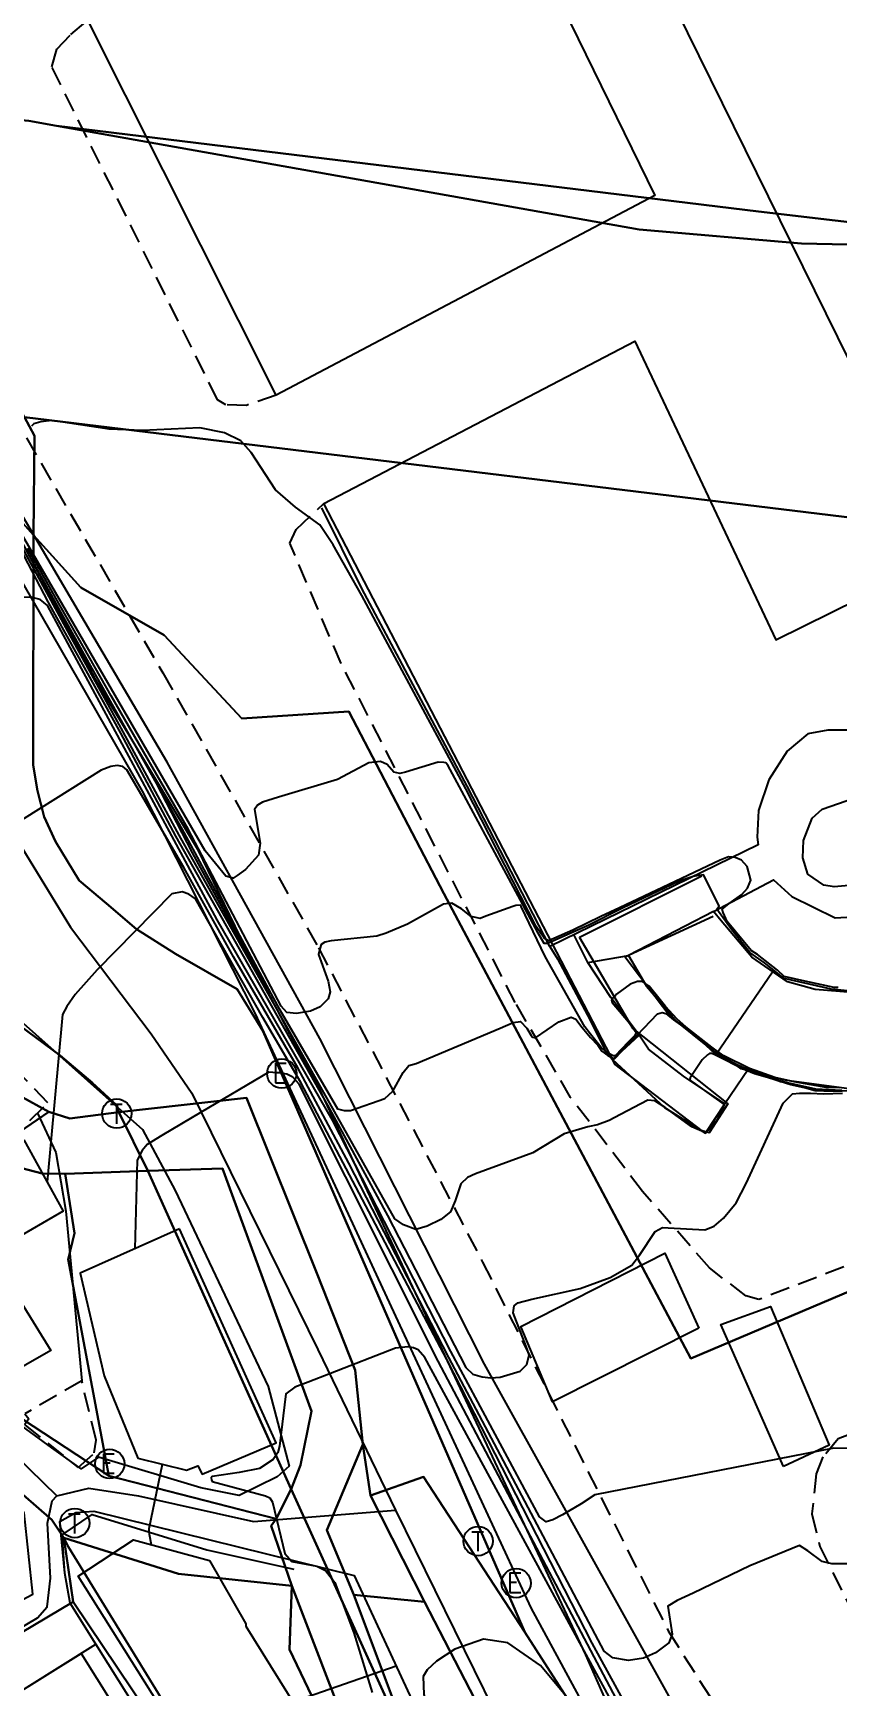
# Model space of a CAD drawing. Header units: feet. Extents: x 197796 to 199821, y 552499 to 555392.
# Drawn here: x 199462.7 to 199503.9, y 554113.6 to 554198.2 of the extents above; entities that cross this region are included whole.
import ezdxf

# ---------------------------------------------------------------- set-up
doc = ezdxf.new("R2010")
doc.units = ezdxf.units.FT
doc.header["$MEASUREMENT"] = 0
doc.linetypes.add('ANYANG11', pattern=[1.5, 1, -0.5])
for name, color, linetype in [('AAA001', 7, 'CONTINUOUS'), ('AAA007', 7, 'ANYANG11'), ('AAA008', 7, 'CONTINUOUS'), ('AAC001', 7, 'CONTINUOUS'), ('AD002', 7, 'CONTINUOUS'), ('AD0022', 1, 'CONTINUOUS'), ('ADA085', 1, 'CONTINUOUS'), ('AE002', 1, 'ANYANG11'), ('AE130', 42, 'CONTINUOUS'), ('AE150', 7, 'CONTINUOUS'), ('AZ0202', 7, 'CONTINUOUS'), ('AZ0203', 7, 'CONTINUOUS'), ('AZ0801', 7, 'CONTINUOUS'), ('AZ0803', 7, 'CONTINUOUS'), ('CAA001', 7, 'CONTINUOUS'), ('CAA002', 30, 'CONTINUOUS'), ('DD001', 3, 'CONTINUOUS'), ('wipco_지적', 20, 'CONTINUOUS')]:
    doc.layers.add(name, color=color, linetype=linetype)
doc.styles.add('GHS', font='ROMANS', dxfattribs={"bigfont": 'NGSW.shx'})

# ---------------------------------------------------------------- blocks, each defined once
blk = doc.blocks.new('AZ0202')
at = {"layer": 'AZ0202'}
blk.add_circle((0, 0), 0.75, dxfattribs=at)
at = {"layer": 'AZ0202', "style": 'GHS'}
blk.add_text('E', height=1, dxfattribs=at).set_placement((-0.496, -0.477))
blk = doc.blocks.new('AZ0203')
at = {"layer": 'AZ0203'}
blk.add_circle((0, 0), 0.75, dxfattribs=at)
at = {"layer": 'AZ0203', "style": 'GHS'}
blk.add_text('T', height=1, dxfattribs=at).set_placement((-0.362, -0.524))

msp = doc.modelspace()

# ---------------------------------------------------------------- linework, layer by layer
at = {"layer": 'AAA001', "color": 255}
for points in [[(199462.2, 554141.55), (199464.2, 554137.91), (199460.49, 554135.76), (199463.57, 554130.78), (199459.84, 554128.64), (199457.67, 554131.32), (199454.58, 554137.16), (199462.2, 554141.55)], [(199470.17, 554137.01), (199465.08, 554134.74), (199466.3, 554129.48), (199468.03, 554125.27), (199470.52, 554124.65), (199471.11, 554124.87), (199471.32, 554124.45), (199475.12, 554126.04), (199470.17, 554137.01)], [(199478.31, 554109.03), (199473.54, 554106.13), (199470.31, 554111.19), (199470.1, 554111.09), (199464.97, 554119.23), (199467.81, 554121.08), (199471.7, 554120.03), (199473.56, 554116.79), (199473.56, 554116.66), (199478.31, 554109.03)]]:
    msp.add_lwpolyline(points, dxfattribs=at)
at = {"layer": 'AAA007', "color": 255}
for points in [[(199459.81, 554143.27), (199461.43, 554141.5), (199463.42, 554143.45), (199461.96, 554144.99), (199459.81, 554143.27)], [(199464.98, 554124.78), (199465.8, 554125.53), (199465.89, 554126.18), (199465.16, 554129.22), (199462.25, 554127.54), (199462.45, 554127.27), (199462.24, 554126.98), (199462.25, 554126.97), (199464.98, 554124.78)]]:
    msp.add_lwpolyline(points, dxfattribs=at)
at = {"layer": 'AAA008', "color": 255}
for points in [[(199505.17, 554234.83), (199501.78, 554241.7), (199495.73, 554238.67), (199495.99, 554238.33), (199495.43, 554238.01), (199494.98, 554238.5), (199489.05, 554235.67), (199488.18, 554237.45), (199479.02, 554233.02), (199510.36, 554169.46)], [(199456.09, 554109.63), (199465.12, 554115.27), (199471.37, 554105.31), (199468.2, 554102.94), (199468.51, 554102.34), (199462.64, 554098.77), (199456.09, 554109.63)]]:
    msp.add_lwpolyline(points, dxfattribs=at)
at = {"layer": 'AAC001', "color": 255}
for points in [[(199461.74, 554172.81), (199465.82, 554165.17), (199468.42, 554160.87), (199470.82, 554156.24), (199474.08, 554150.24), (199475.71, 554147.16)], [(199522.03, 554067.28), (199519.57, 554070.9), (199517.06, 554073.83), (199514, 554076.48), (199510.42, 554079.08), (199508.98, 554080.18), (199507.83, 554081.64), (199504.88, 554087.01), (199500.89, 554094.48), (199496.27, 554103.16), (199490.97, 554115.2), (199477.19, 554144.46)], [(199462.89, 554142.93), (199463.83, 554140.91), (199464.35, 554137.91), (199465.16, 554129.22)], [(199479.12, 554108), (199478.79, 554107.04), (199474.86, 554105.33), (199473.11, 554104.21), (199465.88, 554115.74), (199464.56, 554117.85), (199464.29, 554119.37), (199464.15, 554121.34), (199465.7, 554122.38), (199471.57, 554120.58), (199476.02, 554119.59)]]:
    msp.add_lwpolyline(points, dxfattribs=at)
at = {"layer": 'AD002', "color": 255}
for points in [[(199456.2, 554172.11), (199460.58, 554159.75), (199461.91, 554156.83), (199464.59, 554152.45), (199468.72, 554146.98), (199470.79, 554143.94), (199477.24, 554130.82), (199481.22, 554122.6)], [(199463.89, 554123.33), (199456.93, 554130.09), (199455.94, 554131.38), (199450.84, 554138.44), (199448.07, 554140.18), (199446.28, 554140.85), (199441.06, 554142.76), (199438.88, 554144.3), (199433.87, 554147.77), (199432.19, 554149.17), (199429.16, 554154.32), (199427.59, 554155.58)], [(199454.32, 554111.94), (199454.73, 554112.27), (199462.9, 554117.09), (199463.39, 554117.66), (199463.56, 554119.13), (199463.4, 554121.94), (199463.64, 554123.08), (199463.89, 554123.33)], [(199463.89, 554123.33), (199465.52, 554123.73), (199468.06, 554123.33), (199473.95, 554122.02), (199481.22, 554122.6)], [(199481.22, 554122.6), (199489.28, 554106.23), (199502.63, 554080.86), (199505.67, 554076.48), (199506.99, 554075.1), (199507.86, 554074.17)]]:
    msp.add_lwpolyline(points, dxfattribs=at)
at = {"layer": 'AD0022', "color": 255}
for points in [[(199379.95, 554177.16), (199408.08, 554188.51), (199417.05, 554191.46), (199420.21, 554191.9), (199423.46, 554192.04), (199427.79, 554191.85), (199436.92, 554190.65), (199443.97, 554188.55), (199449.92, 554185.18), (199455.62, 554180.29), (199458.95, 554175.56), (199468.26, 554159.4), (199474.03, 554148), (199482.99, 554128.71), (199485.95, 554122.34), (199488.15, 554117.6), (199509.23, 554078.69)], [(199461.85, 554147.81), (199468.27, 554142.08), (199469.94, 554138.97), (199474.7, 554128.93), (199475.77, 554124.85), (199475.16, 554124.3), (199473.22, 554123.36), (199471.25, 554123.74), (199466.01, 554125.31), (199465.13, 554124.72), (199463.63, 554125.8), (199460.5, 554128.07)], [(199455.31, 554109.14), (199465.88, 554115.74), (199464.56, 554117.85), (199464.29, 554119.37), (199464.04, 554122.02), (199464.86, 554122.48), (199465.77, 554122.55), (199479.11, 554119.26), (199482.06, 554112.89)]]:
    msp.add_lwpolyline(points, dxfattribs=at)
at = {"layer": 'ADA085', "color": 255}
msp.add_lwpolyline([(199475.12, 554179.68), (199465.47, 554198.86), (199485.47, 554208.36), (199494.5, 554189.9)], close=True, dxfattribs=at)
for points in [[(199558.37, 554012.5), (199532.4, 554052.94), (199521.55, 554070.46), (199501.75, 554101.34), (199485.78, 554130.07), (199477.35, 554146.74), (199469.53, 554160.88), (199461.88, 554173.91), (199456.87, 554181.76), (199452.59, 554185.93), (199449.53, 554187.97), (199445.38, 554190.03), (199439.89, 554192.06), (199434.77, 554193.18), (199431.39, 554193.58), (199422.49, 554193.78), (199417.21, 554193.2), (199411.38, 554191.13), (199409.71, 554194.04)], [(199496.91, 554155.05), (199490.64, 554151.92), (199493.38, 554147.26), (199498.24, 554143.4), (199497.29, 554141.92), (199496.92, 554142.01), (199492.47, 554145.42), (199477.56, 554174.13), (199493.48, 554182.43), (199500.7, 554167.15), (199504.95, 554169.25), (199506.81, 554166.43), (199517.34, 554171.72), (199524.27, 554158.27), (199518.6, 554155.54)], [(199512.63, 554152.36), (199514.72, 554147.54), (199508.05, 554144.53), (199505.47, 554144.03), (199501.24, 554144.59), (199498.92, 554145.19), (199495.26, 554147.89), (199492.97, 554150.92), (199497.49, 554153)]]:
    msp.add_lwpolyline(points, dxfattribs=at)
at = {"layer": 'AE002', "color": 255}
for points in [[(199475.12, 554179.68), (199473.6, 554179.15), (199472.53, 554179.18), (199472.11, 554179.44), (199463.62, 554196.48), (199463.88, 554197.38), (199464.6, 554198.14), (199465.47, 554198.86)], [(199450.77, 554187.14), (199453.76, 554187.66), (199455.28, 554187.62), (199456.28, 554187.32), (199457.05, 554186.56), (199469.31, 554165.46), (199477.28, 554151.39), (199485.68, 554135.3), (199495.19, 554116.42), (199530.92, 554059.97), (199542.1, 554041.87), (199550.37, 554029.63), (199558.37, 554016.91)], [(199514.72, 554147.54), (199517.37, 554141.48), (199517.05, 554140.21), (199516.78, 554139.89), (199499.83, 554133.38), (199499.16, 554133.57), (199497.3, 554135), (199493.87, 554138.92), (199490.19, 554143.73), (199487.35, 554148.59), (199478.44, 554165.94), (199475.81, 554172.1), (199476.13, 554172.79), (199477.56, 554174.13)], [(199544.67, 554140.27), (199544.11, 554140.78), (199543.1, 554140.86), (199541.23, 554140.61), (199503.89, 554126.26), (199503.11, 554125.33), (199502.76, 554124.46), (199502.54, 554122.42), (199502.94, 554120.75), (199510.82, 554104.98), (199542.5, 554055.92), (199558.37, 554030.45)]]:
    msp.add_lwpolyline(points, dxfattribs=at)
at = {"layer": 'AE130', "color": 255}
for points in [[(199496.75, 554131.92), (199489.26, 554128.15), (199487.64, 554132), (199495.01, 554135.76)], [(199501.08, 554124.84), (199497.88, 554132.11), (199500.42, 554133.02), (199503.42, 554125.93)]]:
    msp.add_lwpolyline(points, close=True, dxfattribs=at)
at = {"layer": 'AE150', "color": 255}
msp.add_lwpolyline([(199493.15, 554150.99), (199494.07, 554149.43), (199495.63, 554147.59), (199497.11, 554146.41), (199497.58, 554145.97), (199498.71, 554145.37), (199499.28, 554145.16), (199498.08, 554143.4), (199495.97, 554144.81), (199494.17, 554146.2), (199493.67, 554146.97), (199492.25, 554148.84), (199491.07, 554150.63)], close=True, dxfattribs=at)
at = {"layer": 'AZ0801', "color": 255}
for points in [[(199461.74, 554172.81), (199465.82, 554165.17), (199468.42, 554160.87), (199471.09, 554156.43), (199474.08, 554150.24), (199475.71, 554147.16), (199477.19, 554144.46)], [(199497.64, 554145.94), (199500.53, 554150.16)], [(199493.7, 554146.92), (199492.35, 554145.67)]]:
    msp.add_lwpolyline(points, dxfattribs=at)
at = {"layer": 'AZ0803', "color": 255}
for points in [[(199504.34, 554162.53), (199503.35, 554162.53), (199502.34, 554162.34), (199501.27, 554161.45), (199500.33, 554159.99), (199499.8, 554158.41), (199499.74, 554157.05), (199499.79, 554156.65), (199489.13, 554151.46), (199484.89, 554159.66), (199479.5, 554169.78), (199477.45, 554173.91)], [(199504.8, 554149.08), (199502.71, 554149.25), (199501.29, 554149.65), (199499.46, 554150.9), (199497.89, 554152.77), (199497.5, 554153.25), (199500.57, 554154.86), (199501.51, 554154.01), (199503.73, 554152.92), (199505.21, 554153)], [(199497.5, 554153.25), (199493.15, 554150.99), (199494.07, 554149.43), (199495.63, 554147.59), (199497.11, 554146.41), (199497.58, 554145.97), (199498.71, 554145.37), (199500.93, 554144.55), (199502.73, 554144.12), (199503.94, 554144.06), (199505.16, 554144.08), (199506.94, 554144.34), (199510.02, 554145.44), (199514.47, 554147.81), (199512.39, 554152.16)], [(199489.13, 554151.46), (199489.51, 554150.82), (199491.06, 554147.93), (199491.98, 554146.09), (199492.32, 554145.69), (199494.99, 554143.21), (199497.1, 554141.9), (199498.08, 554143.4), (199495.97, 554144.81), (199494.17, 554146.2), (199493.67, 554146.97), (199492.25, 554148.84), (199491.07, 554150.63), (199490.36, 554152.06)]]:
    msp.add_lwpolyline(points, dxfattribs=at)
msp.add_lwpolyline([(199506.64, 554157.27), (199506.62, 554155.9), (199506.33, 554155.21), (199505.58, 554154.68), (199503.69, 554154.51), (199503.16, 554154.59), (199502.34, 554155.15), (199502.08, 554155.99), (199502.12, 554156.87), (199502.55, 554158.02), (199503.06, 554158.49), (199504.69, 554159.04), (199505.29, 554158.98), (199505.78, 554158.74)], close=True, dxfattribs=at)
at = {"layer": 'CAA001', "color": 255}
for points, elevation in [([(199504.86, 554149.14), (199503.53, 554149.27), (199501.13, 554149.81), (199500.12, 554150.62), (199499.37, 554151.15), (199498.42, 554152.32), (199497.67, 554153.36), (199497.79, 554153.54), (199497, 554155.12), (199496.47, 554155.03), (199495.75, 554154.79), (199492.85, 554153.42), (199491.09, 554152.53), (199489.27, 554151.72), (199489.03, 554151.6), (199488.83, 554151.6), (199488.53, 554152.14), (199487.5, 554154.05), (199483.91, 554160.74), (199483.8, 554160.85), (199483.7, 554160.87), (199483.4, 554160.88), (199481.73, 554160.37), (199481.44, 554160.31), (199481.13, 554160.37), (199480.79, 554160.77), (199480.45, 554160.93), (199479.86, 554160.86), (199478.25, 554160), (199475.23, 554159.1), (199474.41, 554158.84), (199474.15, 554158.68), (199474, 554158.46), (199474.3, 554156.74), (199474.2, 554156.13), (199473.54, 554155.4), (199473.12, 554155.08), (199472.91, 554154.95), (199472.54, 554155.06), (199471.47, 554156.35), (199463.13, 554170.75), (199460.01, 554176.12)], 55), ([(199505.83, 554125.72), (199503.67, 554125.78), (199491.42, 554123.39), (199490.72, 554122.92), (199489.77, 554122.37), (199489.27, 554122.1), (199488.93, 554122), (199488.59, 554122.26), (199484.05, 554130.72), (199478, 554142.57), (199472.09, 554152.82), (199463.41, 554168.91), (199463.03, 554169.22), (199462.62, 554169.31), (199462.15, 554169.34), (199462.02, 554169.28), (199459.06, 554167.59), (199457.04, 554166.65), (199452.9, 554165.19), (199452.15, 554164.93), (199450.69, 554164.28)], 50), ([(199504.36, 554090.05), (199496.02, 554103.91), (199494.69, 554106.13), (199492.84, 554109.08), (199490.7, 554112.2), (199488.64, 554114.65), (199486.97, 554115.81), (199485.72, 554116), (199484.26, 554115.49), (199483.33, 554114.88), (199482.85, 554114.43), (199482.64, 554114.08), (199482.67, 554113.16), (199483.93, 554108.82), (199484.22, 554107.55), (199484.25, 554107.03), (199484.16, 554106.58), (199483.87, 554106.28), (199482.22, 554106.09), (199481.73, 554105.95), (199481.12, 554105.17), (199480.63, 554104.07), (199480.51, 554103.38)], 45)]:
    msp.add_lwpolyline(points, dxfattribs=dict(at, elevation=elevation))
at = {"layer": 'CAA002', "color": 255}
for points, elevation in [([(199503.89, 554149.35), (199503.68, 554149.35), (199502.18, 554149.67), (199501.12, 554149.92), (199500.78, 554150.24), (199499.76, 554151.04), (199499.44, 554151.24), (199498.21, 554152.74), (199498, 554153.2), (199497.94, 554153.36), (199498.3, 554153.65), (199498.96, 554154.11), (199499.25, 554154.43), (199499.41, 554154.84), (199499.22, 554155.54), (199498.93, 554155.88), (199498.61, 554156), (199498.27, 554156.04), (199497.84, 554155.88), (199495.22, 554154.63), (199492.69, 554153.43), (199491.73, 554152.99), (199490.3, 554152.29), (199489.05, 554151.74), (199488.84, 554151.88), (199488.43, 554152.47), (199484.82, 554159.53), (199479.5, 554169.41), (199478.03, 554172.01), (199477.34, 554173.04), (199476.1, 554173.94), (199475.07, 554174.83), (199473.83, 554176.74), (199473.3, 554177.34), (199472.47, 554177.74), (199471.2, 554178), (199468.27, 554177.86), (199466.57, 554177.93), (199463.62, 554178.37), (199463.06, 554178.3), (199462.71, 554178.2), (199462.58, 554178.09)], 56), ([(199460.95, 554173.81), (199463.43, 554169.1), (199467.14, 554162.38), (199469.96, 554157.1), (199477.74, 554143.33), (199480.82, 554137.68), (199484.83, 554129.9), (199485.18, 554129.56), (199485.66, 554129.43), (199486.1, 554129.37), (199486.58, 554129.41), (199487.6, 554129.71), (199487.95, 554130.05), (199488.07, 554130.56), (199487.92, 554130.98), (199487.24, 554132.71), (199487.3, 554133.06), (199487.49, 554133.22), (199488.2, 554133.4), (199490.67, 554133.94), (199492.22, 554134.51), (199493.33, 554135.15), (199493.72, 554135.65), (199494.52, 554136.87), (199494.89, 554137.07), (199495.19, 554137.05), (199497.06, 554136.95), (199497.53, 554137.14), (199498.02, 554137.55), (199498.66, 554138.33), (199499.18, 554139.33), (199501.07, 554143.44), (199501.55, 554143.92), (199501.91, 554143.95), (199502.47, 554143.94), (199503.14, 554143.91), (199504.11, 554143.94)], 51), ([(199461.13, 554173.87), (199465.43, 554166.1), (199470.38, 554157.29), (199475.18, 554148.42), (199478.25, 554143.15), (199478.59, 554143.05), (199478.91, 554143.05), (199480.68, 554143.68), (199481.08, 554144.05), (199481.62, 554145.01), (199481.91, 554145.36), (199482.28, 554145.47), (199486.58, 554147.28), (199487.25, 554147.57), (199487.62, 554147.62), (199487.94, 554147.28), (199488.17, 554146.89), (199488.23, 554146.81), (199488.39, 554146.77), (199489.58, 554147.6), (199490.22, 554147.84), (199490.45, 554147.73), (199490.78, 554147.3), (199491.21, 554146.79), (199491.58, 554146.4), (199491.78, 554146.1), (199492.1, 554145.88), (199492.26, 554145.78), (199492.44, 554145.71), (199493.59, 554146.91), (199494.64, 554148.01), (199494.87, 554148.08), (199495.06, 554148.03), (199495.46, 554147.7), (199496.1, 554147.23), (199497.48, 554146.12), (199497.89, 554145.83), (199498.71, 554145.41), (199499.83, 554144.9), (199501.28, 554144.5), (199502.73, 554144.17), (199504.07, 554144.1)], 53), ([(199504.09, 554144.04), (199503.15, 554144.04), (199502.71, 554144.07), (199502.16, 554144.22), (199501.47, 554144.38), (199500.32, 554144.73), (199499.6, 554144.94), (199498.91, 554145.22), (199498.19, 554145.6), (199497.53, 554145.92), (199497.42, 554145.98), (199497.3, 554145.97), (199497.2, 554145.91), (199496.92, 554145.65), (199496.31, 554144.73), (199496.3, 554144.64), (199496.45, 554144.51), (199497.41, 554143.82), (199498.05, 554143.37), (199497.96, 554143.14), (199497.7, 554142.58), (199497.3, 554142.11), (199497.06, 554141.93), (199496.4, 554142.22), (199495.03, 554143.21), (199494.5, 554143.56), (199494.14, 554143.58), (199492.75, 554142.86), (199492.16, 554142.54), (199491.56, 554142.32), (199491.07, 554142.22), (199489.86, 554141.86), (199488.25, 554140.89), (199485.32, 554139.81), (199484.91, 554139.63), (199484.56, 554139.31), (199484.27, 554138.43), (199484.04, 554137.87), (199483.55, 554137.48), (199482.85, 554137.14), (199482.26, 554136.97), (199481.63, 554137.21), (199481.19, 554137.52), (199470.14, 554157.15), (199467.18, 554162.62), (199464.45, 554167.59), (199461.38, 554173.24)], 52), ([(199503.93, 554144.22), (199503.28, 554144.24), (199502.51, 554144.38), (199501.63, 554144.52), (199500.65, 554144.75), (199499.35, 554145.2), (199498.04, 554145.85), (199497.51, 554146.23), (199496.09, 554147.34), (199495.65, 554147.73), (199495.05, 554148.39), (199494.71, 554148.81), (199494.21, 554149.42), (199493.87, 554149.66), (199493.61, 554149.66), (199493.23, 554149.52), (199492.54, 554149.02), (199492.49, 554148.95), (199492.35, 554148.83), (199492.28, 554148.7), (199492.31, 554148.58), (199493.15, 554147.59), (199493.54, 554147.05), (199493.48, 554146.89), (199493.13, 554146.56), (199492.47, 554145.86), (199492.36, 554145.85), (199491.99, 554146.06), (199491.76, 554146.29), (199491.21, 554146.97), (199490.92, 554147.34), (199488.88, 554150.94), (199487.66, 554153.5), (199487.6, 554153.57), (199487.39, 554153.55), (199487.23, 554153.5), (199485.85, 554153), (199485.56, 554152.88), (199485.09, 554152.99), (199484.6, 554153.38), (199484.11, 554153.67), (199483.68, 554153.62), (199481.83, 554152.59), (199480.75, 554152.13), (199480.26, 554151.99), (199477.92, 554151.74), (199477.6, 554151.67), (199477.41, 554151.56), (199477.34, 554151.33), (199477.28, 554151.04), (199477.77, 554149.68), (199477.87, 554149.14), (199477.77, 554148.78), (199477.36, 554148.36), (199476.87, 554148.15), (199476.16, 554148.02), (199475.66, 554148.08), (199475.37, 554148.4), (199470.6, 554157.46), (199466.67, 554164.29), (199463.83, 554169.29), (199462.4, 554171.84)], 54), ([(199504.35, 554119.86), (199503.57, 554119.86), (199503.06, 554119.97), (199502.33, 554120.52), (199501.9, 554120.79), (199499.37, 554119.75), (199496.46, 554118.36), (199495.65, 554117.97), (199495.16, 554117.68), (199495.38, 554116.26), (199495.21, 554115.82), (199494.53, 554115.3), (199493.92, 554115.02), (199493.16, 554114.91), (199492.35, 554115.04), (199491.91, 554115.39), (199483.96, 554130.41), (199478.83, 554140.37), (199476.22, 554145.24), (199472.93, 554150.92), (199470.38, 554155.49), (199467.47, 554160.5), (199467.26, 554160.66), (199466.97, 554160.71), (199466.65, 554160.66), (199466.16, 554160.48), (199460.59, 554156.99)], 49), ([(199493.35, 554112.02), (199491.29, 554115.79), (199483.85, 554130.31), (199476.38, 554144.49), (199474.43, 554147.82), (199470.99, 554153.89), (199470.64, 554154.13), (199470.3, 554154.25), (199469.77, 554154.14), (199465.95, 554150.26), (199464.82, 554148.99), (199464.4, 554148.38), (199464.17, 554147.97), (199463.38, 554139.41)], 48), ([(199504.17, 554095.12), (199500.17, 554099.61), (199499.42, 554100.46), (199498.64, 554101.69), (199493.02, 554112.02), (199483.41, 554130.23), (199476.29, 554144.4), (199475.96, 554144.76), (199475.66, 554144.91), (199475.34, 554144.97), (199474.73, 554145.02), (199471.27, 554142.98), (199469.26, 554141.78), (199468.51, 554141.32), (199468.25, 554141.01), (199467.99, 554140.51), (199467.87, 554135.98)], 47), ([(199493.66, 554110.29), (199482.73, 554130.41), (199482.38, 554130.81), (199482.15, 554130.91), (199481.85, 554130.96), (199481.22, 554130.9), (199477.89, 554129.6), (199476.75, 554129.16), (199476.07, 554128.89), (199475.61, 554128.56), (199475.29, 554125.87), (199475.19, 554125.56), (199474.96, 554125.2), (199474.26, 554124.73), (199473.22, 554124.53), (199471.84, 554124.32), (199471.78, 554124.26), (199471.8, 554124.15), (199471.84, 554124.07), (199474.56, 554123.33), (199474.79, 554123.23), (199474.93, 554123.02), (199475.55, 554120.38), (199475.91, 554119.97), (199477.19, 554119.73), (199477.63, 554119.52), (199478.11, 554118.9), (199479.09, 554116.32), (199480.03, 554113.27)], 46), ([(199468.73, 554120.83), (199468.63, 554121.36), (199468.61, 554121.58), (199468.61, 554121.66), (199469.29, 554124.96)], 47)]:
    msp.add_lwpolyline(points, dxfattribs=dict(at, elevation=elevation))
at = {"layer": 'DD001', "color": 255}
msp.add_lwpolyline([(199475.96, 554112.8), (199481.26, 554114.63)], dxfattribs=at)
at = {"layer": 'wipco_지적', "color": 20}
for points in [[(199511.584, 554187.695), (199499.804, 554189.078), (199463.868, 554193.453), (199462.449, 554193.718), (199427.678, 554196.981), (199406.927, 554196.683), (199403.836, 554196.496), (199380.505, 554194.231), (199321.056, 554188.58)], [(199515.959, 554138.672), (199496.338, 554130.36), (199483.689, 554154.164), (199478.834, 554163.481), (199473.348, 554163.122), (199469.376, 554167.383), (199465.119, 554169.835), (199462.681, 554172.504), (199462.732, 554177.582), (199462.226, 554178.54), (199511.627, 554172.539)], [(199460.903, 554174.495), (199462.681, 554172.504), (199462.681, 554172.504), (199462.675, 554160.733), (199462.888, 554159.427), (199463.229, 554158.087), (199463.813, 554156.826), (199465.031, 554154.836), (199466.431, 554153.646), (199467.969, 554152.344), (199469.95, 554151.079), (199473.116, 554149.277), (199474.451, 554147.1), (199487.847, 554116.35), (199482.648, 554124.307), (199479.941, 554123.352), (199479.558, 554125.964), (199479.152, 554129.769), (199477.187, 554134.728), (199473.599, 554143.708), (199467.05, 554142.965), (199466.952, 554143.335), (199465.703, 554144.473), (199464.048, 554145.881), (199460.762, 554148.289)], [(199505.843, 554084.302), (199494.188, 554105.756), (199491.901, 554110.028), (199487.847, 554116.35), (199474.451, 554147.1), (199473.116, 554149.277), (199469.95, 554151.079), (199467.969, 554152.344), (199466.431, 554153.646), (199465.031, 554154.836), (199463.813, 554156.826), (199463.229, 554158.087), (199462.888, 554159.427), (199462.675, 554160.733), (199462.681, 554172.504), (199465.119, 554169.835), (199469.376, 554167.383), (199473.348, 554163.122), (199478.834, 554163.481), (199483.689, 554154.164), (199496.338, 554130.36), (199515.959, 554138.672)], [(199462.117, 554127.262), (199466.541, 554124.358), (199475.111, 554122.161), (199474.853, 554121.795), (199475.911, 554118.732), (199470.115, 554119.338), (199464.236, 554121.187), (199463.632, 554122.115), (199461.35, 554124.079)], [(199455.7, 554105.756), (199453.098, 554114.706), (199453.088, 554115.431), (199453.175, 554117.602), (199455.017, 554114.266), (199462.656, 554118.308), (199462.21, 554122.466), (199461.35, 554124.079), (199461.35, 554124.079), (199463.632, 554122.115), (199464.236, 554121.187), (199464.72, 554117.906), (199455.26, 554112.292)]]:
    msp.add_lwpolyline(points, dxfattribs=at)
for points in [[(199427.678, 554196.981), (199462.449, 554193.718), (199463.868, 554193.453), (199493.701, 554188.146), (199502.013, 554187.44), (199529.59, 554186.833), (199555.613, 554189.889), (199561.767, 554190.625), (199562.532, 554190.657), (199567.204, 554184.499), (199571.056, 554182.683), (199574.968, 554180.839), (199574.212, 554179.104), (199572.785, 554176.13), (199571.056, 554175.872), (199523.131, 554173.125), (199511.627, 554172.539), (199462.226, 554178.54), (199456.914, 554190.4), (199427.267, 554191.402), (199423.178, 554191.564), (199420.745, 554191.091), (199427.678, 554196.981)], [(199463.868, 554193.453), (199499.804, 554189.078), (199511.584, 554187.695), (199555.613, 554189.889), (199529.59, 554186.833), (199502.013, 554187.44), (199493.701, 554188.146), (199463.868, 554193.453)], [(199462.226, 554178.54), (199462.732, 554177.582), (199462.681, 554172.504), (199460.903, 554174.495), (199459.042, 554175.753), (199459.851, 554178.839), (199462.226, 554178.54)], [(199452.704, 554157.799), (199454.512, 554158.468), (199456.939, 554152.086), (199457.444, 554150.441), (199461.496, 554144.085), (199463.465, 554142.996), (199460.476, 554140.935), (199454.817, 554137.271), (199453.468, 554136.434), (199449.361, 554141.941), (199450.225, 554143.049), (199452.133, 554146.051), (199451.545, 554150.113), (199454.579, 554151.188), (199453.838, 554154.489), (199452.704, 554157.799)], [(199456.939, 554152.086), (199458.018, 554151.301), (199459.61, 554149.396), (199460.762, 554148.289), (199464.048, 554145.881), (199465.703, 554144.473), (199466.952, 554143.335), (199467.05, 554142.965), (199464.546, 554142.653), (199463.465, 554142.996), (199461.496, 554144.085), (199457.444, 554150.441), (199456.939, 554152.086)], [(199467.05, 554142.965), (199473.599, 554143.708), (199477.187, 554134.728), (199479.152, 554129.769), (199479.558, 554125.964), (199477.703, 554121.571), (199479.088, 554118.264), (199482.623, 554108.854), (199475.876, 554123.682), (199476.351, 554124.906), (199476.915, 554127.67), (199472.362, 554140.091), (199468.535, 554139.977), (199467.05, 554142.965)], [(199463.465, 554142.996), (199464.546, 554142.653), (199467.05, 554142.965), (199468.535, 554139.977), (199464.317, 554139.818), (199463.137, 554139.838), (199460.971, 554140.393), (199460.476, 554140.935), (199463.465, 554142.996)], [(199460.476, 554140.935), (199460.971, 554140.393), (199463.137, 554139.838), (199464.317, 554139.818), (199464.782, 554136.778), (199464.459, 554135.43), (199466.541, 554124.358), (199462.117, 554127.262), (199461.051, 554128.167), (199455.582, 554135.286), (199454.817, 554137.271), (199460.476, 554140.935)], [(199468.535, 554139.977), (199472.362, 554140.091), (199476.915, 554127.67), (199476.351, 554124.906), (199475.876, 554123.682), (199468.535, 554139.977)], [(199464.317, 554139.818), (199468.535, 554139.977), (199475.876, 554123.682), (199475.111, 554122.161), (199466.541, 554124.358), (199464.459, 554135.43), (199464.782, 554136.778), (199464.317, 554139.818)], [(199479.941, 554123.352), (199482.709, 554117.912), (199479.088, 554118.264), (199477.703, 554121.571), (199479.558, 554125.964), (199479.941, 554123.352)], [(199482.709, 554117.912), (199479.941, 554123.352), (199482.648, 554124.307), (199487.847, 554116.35), (199491.901, 554110.028), (199494.188, 554105.756), (199489.765, 554105.592), (199487.86, 554107.947), (199482.709, 554117.912)], [(199475.111, 554122.161), (199475.876, 554123.682), (199482.623, 554108.854), (199483.786, 554105.756), (199480.841, 554105.756), (199480.199, 554107.563), (199475.911, 554118.732), (199474.853, 554121.795), (199475.111, 554122.161)], [(199464.236, 554121.187), (199464.458, 554120.744), (199471.567, 554109.177), (199474.947, 554106.28), (199475.875, 554105.756), (199476.403, 554105.458), (199472.949, 554103.729), (199472.157, 554105.396), (199472.909, 554105.899), (199470.032, 554110.009), (199464.72, 554117.906), (199464.236, 554121.187)], [(199464.236, 554121.187), (199470.115, 554119.338), (199475.911, 554118.732), (199475.803, 554115.474), (199479.423, 554107.873), (199479.384, 554107.121), (199476.403, 554105.458), (199475.875, 554105.756), (199474.947, 554106.28), (199471.567, 554109.177), (199464.458, 554120.744), (199464.236, 554121.187)], [(199480.199, 554107.563), (199479.384, 554107.121), (199479.423, 554107.873), (199475.803, 554115.474), (199475.911, 554118.732), (199480.199, 554107.563)], [(199479.088, 554118.264), (199482.709, 554117.912), (199487.86, 554107.947), (199489.765, 554105.592), (199493.17, 554101.295), (199485.393, 554103.542), (199482.623, 554108.854), (199479.088, 554118.264)], [(199464.72, 554117.906), (199470.032, 554110.009), (199472.909, 554105.899), (199472.157, 554105.396), (199472.949, 554103.729), (199471.747, 554103.107), (199470.683, 554101.829), (199470.736, 554100.404), (199462.468, 554097.546), (199460.27, 554101.258), (199459.889, 554101.865), (199455.048, 554110.063), (199454.891, 554110.562), (199455.26, 554112.292), (199464.72, 554117.906)]]:
    msp.add_lwpolyline(points, close=True, dxfattribs=at)

# ---------------------------------------------------------------- block references
at = {"layer": 'AZ0202', "color": 255, "rotation": 359.99}
for p in [(199475.4, 554144.95), (199466.59, 554124.97), (199487.4, 554118.87)]:
    msp.add_blockref('AZ0202', p, dxfattribs=at)
at = {"layer": 'AZ0203', "color": 255, "rotation": 359.99}
for p in [(199466.95, 554142.9), (199464.8, 554121.94), (199485.45, 554121.02)]:
    msp.add_blockref('AZ0203', p, dxfattribs=at)

doc.saveas('drawing.dxf')
